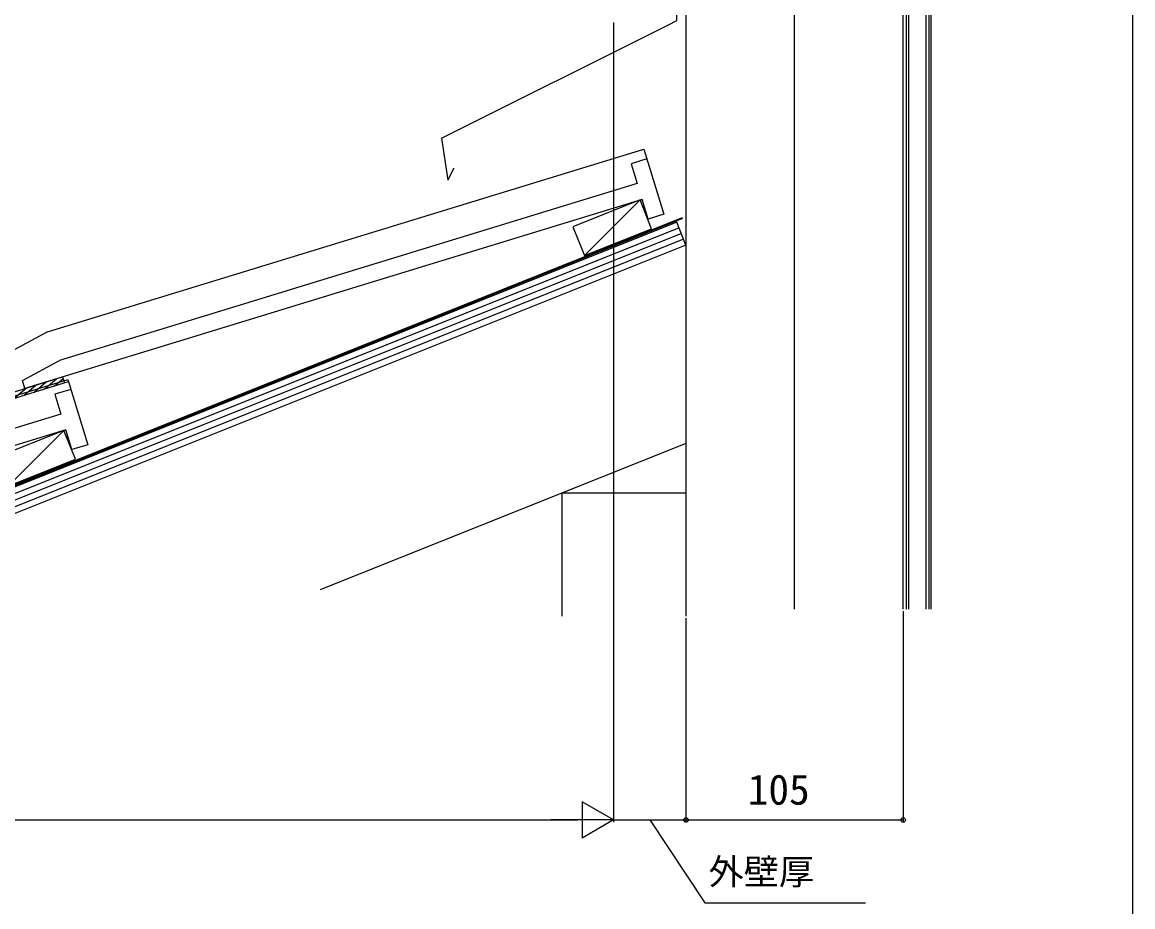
# Model space of a CAD drawing. Units: millimetres, scale not verified. Extents: x -875 to 875, y -1304 to 1296.
# Drawn here: x 338 to 875, y -110 to 318 of the extents above; entities that cross this region are included whole.
import ezdxf
from ezdxf.enums import TextEntityAlignment as Align

# ---------------------------------------------------------------- set-up
doc = ezdxf.new("R2010")
doc.units = ezdxf.units.MM
doc.header["$LTSCALE"] = 8
for name, color, linetype in [('0-4_YKK_12', 2, 'Continuous'), ('0-6_YKK_D', 6, 'Continuous'), ('0-7_YKK_ZWAK', 7, 'Continuous'), ('0-8_YSS_K', 3, 'Continuous')]:
    doc.layers.add(name, color=color, linetype=linetype)
doc.styles.add('ＭＳ ゴシック', font='')
doc.styles.get('ＭＳ ゴシック').set_extended_font_data('MS Gothic')

msp = doc.modelspace()

# ---------------------------------------------------------------- linework, layer by layer
at = {"layer": '0-4_YKK_12'}
msp.add_line((711.5, 33.9), (711.5, 1011.7), dxfattribs=at)
at = {"layer": '0-6_YKK_D'}
for p, q in [((624, 317.4), (624, -69.1)), ((624, 317.4), (624, -69.1)), ((764, 32.9), (764, -69.1)), ((659, 29.4), (659, -69.1)), ((659, 29.4), (659, -69.1)), ((624, -68.1), (608.845, -59.35)), ((608.845, -59.35), (608.845, -76.85)), ((-82.5, -68.1), (606.5, -68.1)), ((624, -68.1), (593.689, -68.1)), ((624, -68.1), (608.845, -76.85)), ((624, -68.1), (659, -68.1)), ((659, -68.1), (764, -68.1))]:
    msp.add_line(p, q, dxfattribs=at)
msp.add_lwpolyline([(641.5, -68.1), (668.197, -108.1), (745.771, -108.1)], dxfattribs=at)
for centre in [(659, -68.1), (659, -68.1), (764, -68.1)]:
    msp.add_circle(centre, 1.075, dxfattribs=at)
at = {"layer": '0-7_YKK_ZWAK'}
msp.add_lwpolyline([(-875, -1304.1), (875, -1304.1), (875, 1245.9)], dxfattribs=at)
at = {"layer": '0-8_YSS_K'}
for p, q in [((659, 613.4), (659, 30.4)), ((764, 33.9), (764, 590.9)), ((764, 33.9), (764, 590.9)), ((765.5, 590.9), (765.5, 33.9)), ((766.5, 590.9), (766.5, 33.9)), ((775, 590.9), (775, 33.9)), ((776.5, 33.9), (776.5, 590.9)), ((777.5, 33.9), (777.5, 590.9)), ((350.425, 167.955), (638.673, 256.309)), ((638.673, 256.309), (648.344, 224.758)), ((635.42, 239.623), (356.241, 154.049)), ((637.765, 231.975), (339.464, 140.539)), ((636.808, 231.681), (609.884, 204.754)), ((640.695, 222.414), (637.765, 231.975)), ((657.088, 223.1), (29.081, -28.149)), ((657.274, 222.636), (30.195, -28.242)), ((654.543, 221.005), (31.309, -28.334)), ((648.344, 224.758), (640.695, 222.414)), ((659, 209.864), (654.543, 221.005)), ((655.657, 218.22), (37.994, -28.891)), ((656.771, 215.434), (44.679, -29.448)), ((657.886, 212.649), (51.364, -30.004)), ((659, 209.864), (58.049, -30.561)), ((350.425, 167.955), (309.544, 145.896)), ((338.291, 144.363), (356.241, 154.049)), ((348.835, 140.274), (354.648, 145.193)), ((353.689, 141.762), (357.906, 145.33)), ((71.889, 56.52), (360.137, 144.874)), ((322.142, 132.092), (360.455, 143.836)), ((334.272, 135.81), (340.085, 140.73)), ((339.464, 140.539), (338.291, 144.363)), ((339.126, 137.298), (344.94, 142.218)), ((343.98, 138.786), (349.794, 143.705)), ((360.137, 144.874), (369.808, 113.323)), ((356.884, 128.188), (77.705, 42.614)), ((359.229, 120.54), (60.928, 29.104)), ((358.272, 120.246), (331.348, 93.319)), ((362.159, 110.979), (359.229, 120.54)), ((369.808, 113.323), (362.159, 110.979)), ((659, 114.005), (482.152, 43.253)), ((599, 90.01), (659, 90.01)), ((599, 90.01), (599, 30.4))]:
    msp.add_line(p, q, dxfattribs=at)
for points in [[(540.867, 261.531), (650.587, 316.391), (654.606, 318.4), (654.606, 438.4)], [(540.867, 261.531), (543.882, 241.184), (546.896, 247.213)], [(640.138, 251.529), (632.49, 249.184), (635.42, 239.623)], [(321.263, 134.96), (357.664, 146.118), (358.543, 143.25)], [(361.602, 140.094), (353.954, 137.749), (356.884, 128.188)]]:
    msp.add_lwpolyline(points, dxfattribs=at)
for points in [[(642.38, 217.755), (636.808, 231.681), (604.312, 218.681), (609.884, 204.754)], [(363.844, 106.32), (358.272, 120.246), (325.776, 107.246), (331.348, 93.319)]]:
    msp.add_lwpolyline(points, close=True, dxfattribs=at)

# ---------------------------------------------------------------- texts
at = {"layer": '0-6_YKK_D', "style": 'ＭＳ ゴシック'}
for s, height, p in [('105', 14.66, (688.886, -65.1)), ('外壁厚', 12.46, (669.941, -103.071))]:
    msp.add_text(s, height=height, dxfattribs=at).set_placement(p, align=Align.BOTTOM_LEFT)

doc.saveas('drawing.dxf')
